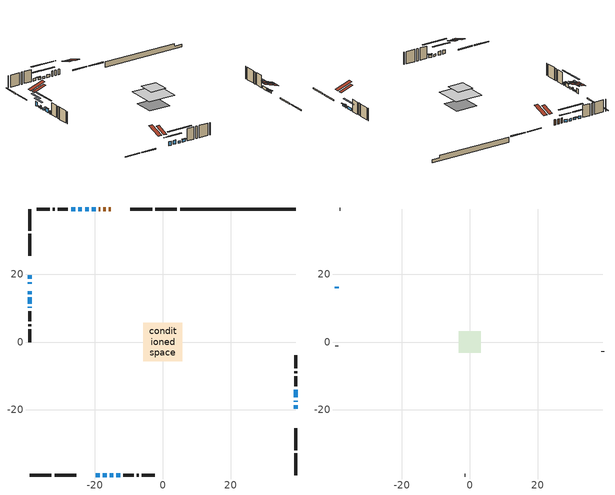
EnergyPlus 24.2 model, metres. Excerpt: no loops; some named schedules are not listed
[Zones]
conditioned space
 floor adiabatic (AdiabaticFloorConstruction): -5.69,-5.69 -5.69,5.69 5.69,5.69 5.69,-5.69 z3.5
 floor foundation (Slab1 construction): -4.43,-4.11 -4.43,4.11 4.43,4.11 4.43,-4.11 z-1
 wall outside (RimJoist1 construction): 4.18,39.25 -2.22,39.25 / -39.25,-39.25 -32.85,-39.25 / -39.25,39.25 -39.25,32.85 / 39.25,-39.25 39.25,-32.85 z1.06:1.36
 wall outside (RimJoist2 construction): -3.15,39.25 -9.55,39.25 / -31.92,-39.25 -25.52,-39.25 / -39.25,31.92 -39.25,25.52 / 39.25,-31.92 39.25,-25.52 z1.06:1.36
 wall outside (AdiabaticWallConstruction 1): -15.33,39.25 -15.95,39.25 / -16.87,39.25 -17.5,39.25 / -18.43,39.25 -18.87,39.25 z1.06:3.09
 wall outside (AdiabaticWallConstruction): 39.25,-19.74 39.25,-18.62 / -39.25,14.98 -39.25,14.06 / -23.84,39.25 -24.96,39.25 z1.06:1.82; -19.8,39.25 -20.97,39.25 / -13.7,-39.25 -12.53,-39.25 / 39.25,-16.36 39.25,-14.03 / -25.89,39.25 -27.06,39.25 z1.06:2.08; -39.25,19.74 -39.25,18.62 z1.06:2.78; -19.74,-39.25 -18.62,-39.25 / -17.69,-39.25 -16.57,-39.25 / -39.25,13.13 -39.25,11.36 z1.06:2.58; -39.25,17.69 -39.25,17.23 z1.06:1.72; -21.9,39.25 -22.91,39.25 / -15.65,-39.25 -14.63,-39.25 z1.06:1.88; 39.25,-17.69 39.25,-17.29 / -39.25,10.43 -39.25,10.04 z1.06:2.28
 wall outside (Wall1 construction): -27.98,39.25 -30.99,39.25 / -11.6,-39.25 -8.6,-39.25 / -39.25,9.11 -39.25,6.1 / 39.25,-13.1 39.25,-10.09 z1.06:5.94
 wall outside (Wall2 construction): -31.92,39.25 -32.47,39.25 / -7.67,-39.25 -7.12,-39.25 / -39.25,5.17 -39.25,4.63 / 39.25,-9.16 39.25,-8.62 z1.06:5.94
 wall outside (Wall3 construction): -33.39,39.25 -37.22,39.25 / -6.19,-39.25 -2.37,-39.25 / -39.25,3.7 -39.25,-0.12 / 39.25,-7.69 39.25,-3.87 z1.06:5.94
 wall foundation (FoundationWall1 construction): 5.11,39.25,-1 5.11,39.25,1.06 35.83,39.25,1.06 35.83,39.25,0.11 39.25,39.25,0.11 39.25,39.25,-1
 window (WindowConstruction): 39.25,-19.74 39.25,-18.62 z1.06:1.82
 window (WindowConstruction 6): -19.8,39.25 -20.97,39.25 z1.06:2.07
 window (WindowConstruction 7): -39.25,19.74 -39.25,18.62 z1.06:2.78
 window (WindowConstruction 8): -19.74,-39.25 -18.62,-39.25 z1.06:2.58
 window (WindowConstruction 9): -17.69,-39.25 -16.57,-39.25 z1.06:2.58
 window (WindowConstruction 10): -39.25,17.69 -39.25,17.24 z1.06:1.72
 window (WindowConstruction 13): -21.9,39.25 -22.91,39.25 z1.06:1.87
 window (WindowConstruction 14): -39.25,14.98 -39.25,14.06 z1.06:1.82
 window (WindowConstruction 15): -15.64,-39.25 -14.63,-39.25 z1.06:1.87
 window (WindowConstruction 1): -23.84,39.25 -24.96,39.25 z1.06:1.82
 window (WindowConstruction 2): -39.25,13.13 -39.25,11.36 z1.06:2.58
 window (WindowConstruction 3): -13.7,-39.25 -12.53,-39.25 z1.06:2.07
 window (WindowConstruction 11): 39.25,-17.69 39.25,-17.29 z1.06:2.28
 window (WindowConstruction 12): -39.25,10.43 -39.25,10.04 z1.06:2.28
 window (WindowConstruction 4): 39.25,-16.36 39.25,-14.03 z1.06:2.07
 window (WindowConstruction 5): -25.89,39.25 -27.06,39.25 z1.06:2.07
 door (Door): -15.33,39.25 -15.95,39.25 z1.06:3.09
 door (Door 1): -16.88,39.25 -17.5,39.25 z1.06:3.09
 door (Door 2): -18.43,39.25 -18.87,39.25 z1.06:3.09
 ceiling adiabatic (AdiabaticFloorConstruction): 5.69,-5.69 5.69,5.69 -5.69,5.69 -5.69,-5.69 z3.5
 roof outside (Roof2 construction): -14.4,39.25,5.94 -14.4,34.15,7.64 -13.06,34.15,7.64 -13.06,39.25,5.94; -20.67,-39.25,5.94 -20.67,-34.15,7.64 -22.01,-34.15,7.64 -22.01,-39.25,5.94; -39.25,20.67,5.94 -34.15,20.67,7.64 -34.15,22.01,7.64 -39.25,22.01,5.94; 39.25,-20.67,5.94 34.15,-20.67,7.64 34.15,-22.01,7.64 39.25,-22.01,5.94
attic - vented
 floor to conditioned space (Floor1 construction Reversed): -3.2,-3.2 -3.2,3.2 3.2,3.2 3.2,-3.2 z5.94
 wall outside (AdiabaticWallConstruction): -39.25,16.31 -39.25,15.9 z1.06:2.28
 wall outside (Wall4 construction): -38.15,39.25 -38.32,39.25 / -1.44,-39.25 -1.27,-39.25 / -39.25,-1.05 -39.25,-1.22 / 39.25,-2.94 39.25,-2.77 z1.06:5.94
 window (WindowConstruction 16): -39.25,16.31 -39.25,15.91 z1.06:2.28
 roof outside (Roof1 construction): -12.13,39.25,5.94 -12.13,33,8.02 -10.48,33,8.02 -10.48,39.25,5.94; -22.94,-39.25,5.94 -22.94,-33,8.02 -24.59,-33,8.02 -24.59,-39.25,5.94; -39.25,22.94,5.94 -33,22.94,8.02 -33,24.59,8.02 -39.25,24.59,5.94; 39.25,-22.94,5.94 33,-22.94,8.02 33,-24.59,8.02 39.25,-24.59,5.94
shading: 39.25,-18.42 39.25,-19.94 39.71,-19.94 39.71,-18.42 z2.02; -23.28,39.25 -17.49,39.25 -17.49,39.71 -23.28,39.71 z4.39; -39.25,16.31 -39.25,22.05 -39.71,22.05 -39.71,16.31 z5.09; -16.31,-39.25 -22.05,-39.25 -22.05,-39.71 -16.31,-39.71 z4.89; -14.26,-39.25 -20,-39.25 -20,-39.71 -14.26,-39.71 z4.89; -39.25,14.92 -39.25,20 -39.71,20 -39.71,14.92 z4.03; -27.81,39.25 -17,39.25 -17,39.71 -27.81,39.71 z6.78; -39.25,9.16 -39.25,19.88 -39.71,19.88 -39.71,9.16 z6.72; -9.73,-39.25 -20.55,-39.25 -20.55,-39.71 -9.73,-39.71 z6.78; -25.16,39.25 -23.64,39.25 -23.64,39.71 -25.16,39.71 z2.02; -39.25,11.16 -39.25,13.33 -39.66,13.33 -39.66,11.16 z2.79; -12.33,-39.25 -13.9,-39.25 -13.9,-39.71 -12.33,-39.71 z2.28; 39.25,-11.72 39.25,-18.67 39.71,-18.67 39.71,-11.72 z4.39; -29.37,39.25 -23.58,39.25 -23.58,39.66 -29.37,39.66 z4.39
[Building]
Building 1: Terrain=Suburbs
[Site:Location]
Quebec Intl AP_QC: Latitude {deg}=46.8; Longitude {deg}=-71.38; Time Zone {hr}=-5; Elevation {m}=74; Keep Site Location Information=Yes
[Site:GroundTemperature:Shallow]
0.0108218, -2.24938, -2.43038, -1.3578, 2.94801, 7.23376, 10.9493, 13.303, 13.5029, 11.5886, 7.96783, 3.81355
[Site:WaterMainsTemperature]
Calculation Method=Schedule; Temperature Schedule=mains temperature schedule
[Material] Roughness=Rough; Thermal Absorptance=0.9
Name | Thickness {m} | Conductivity {W/m-K} | Density {kg/m3} | Specific Heat {J/kg-K} | Solar Absorptance | Visible Absorptance
asphalt or fiberglass shingles | 0.00635 | 0.162714 | 1121.4 | 1465.45 | 0.4 | 0.4
ceiling stud and cavity | 0.1397 | 0.112217 | 65.682 | 1177.47 | 0.7 | 0.7
concrete 4.0 in. | 0.1016 | 1.803125 | 2242.8 | 837.4 | 0.7 | 0.7
concrete 8.0 in. | 0.2032 | 1.803125 | 2242.8 | 837.4 | 0.7 | 0.7
door material | 0.04445 | 0.188738 | 512.64 | 1214.23 | 0.7 | 0.7
door material 1 | 0.04445 | 0.0451087 | 512.64 | 1214.23 | 0.7 | 0.7
exterior vertical ins | 0.0230741 | 0.029427 | 32.04 | 1214.23 | 0.7 | 0.7
floor covering | 0.0127 | 0.0433444 | 54.468 | 1339.84 | 0.6 | 0.6
floor rigid ins; wall rigid ins | 0.512978 | 0.029427 | 32.04 | 1214.23 | 0.7 | 0.7
floor stud and cavity | 0.1397 | 1.75129 | 37.0049 | 1207.88 | 0.7 | 0.7
furniture material conditioned space 1 | 0.1524 | 0.115458 | 640.8 | 1214.23 | 0.6 | 0.6
gypsum board | 0.0127 | 0.160291 | 801 | 837.4 | 0.6 | 0.6
gypsum board 1 | 0.0127 | 0.160291 | 801 | 837.4 | 0.7 | 0.7
osb sheathing 0.5 in. | 0.0127 | 0.115458 | 512.64 | 1214.23 | 0.7 | 0.7
osb sheathing 0.75 in. | 0.01905 | 0.115458 | 512.64 | 1214.23 | 0.7 | 0.7
osb sheathing 2.0 in. | 0.0508 | 0.115458 | 512.64 | 1214.23 | 0.7 | 0.7
rim joist stud and cavity | 0.0508 | 0.0451784 | 125.044 | 1163.47 | 0.6 | 0.6
rim joist stud and cavity 1 | 0.0508 | 0.0532701 | 125.044 | 1163.47 | 0.6 | 0.6
roof stud and cavity | 0.2032 | 0.170512 | 78.34581 | 1123.46 | 0.7 | 0.7
wall stud and cavity | 0.1397 | 0.0945631 | 139.0536 | 1170.24 | 0.7 | 0.7
wall stud and cavity 1 | 0.1397 | 0.0974674 | 139.0536 | 1170.24 | 0.7 | 0.7
wall stud and cavity 2 | 0.1397 | 0.0933394 | 139.0536 | 1170.24 | 0.7 | 0.7
wall stud and cavity 3 | 0.0889 | 6.9971 | 50.32683 | 1063.81 | 0.6 | 0.6
wall stud and cavity 4 | 0.0889 | 0.380278 | 52.3479 | 1209.89 | 0.7 | 0.7
wall stud and cavity 5 | 0.0889 | 0.391764 | 83.0341 | 1211.67 | 0.7 | 0.7
wood siding | 0.0254 | 0.102417 | 544.68 | 1172.36 | 0.4 | 0.4
wood siding 1 | 0.00254 | 0.102417 | 544.68 | 1172.36 | 0.4 | 0.4
wood siding 2; wood siding 3; wood siding 4 | 0.0254 | 0.102417 | 544.68 | 1172.36 | 0.7 | 0.7
[WindowMaterial:SimpleGlazingSystem]
Name | U-Factor {W/m2-K} | Solar Heat Gain Coefficient
WindowMaterial | 4.945538 | 0.58
WindowMaterial 1 | 5.50369 | 0.69
WindowMaterial 10 | 4.80302 | 0.55
WindowMaterial 2 | 5.11474 | 0.62
WindowMaterial 3 | 5.37025 | 0.67
WindowMaterial 4 | 5.31063 | 0.66
WindowMaterial 5 | 5.7768 | 0.76
WindowMaterial 6 | 4.22841 | 0.42
WindowMaterial 7 | 6.779532 | 0.73
WindowMaterial 8 | 6.78351 | 0.73
WindowMaterial 9 | 3.01842 | 0.51
[Construction]
AdiabaticFloorConstruction: floor stud and cavity, floor rigid ins, osb sheathing 0.75 in., floor covering
AdiabaticWallConstruction: wood siding 3, wall rigid ins, wall stud and cavity 4, gypsum board
AdiabaticWallConstruction 1: wood siding 4, wall rigid ins, wall stud and cavity 4, gypsum board
Door; Door 2: door material
Door 1: door material 1
Floor1 construction Reversed: gypsum board, ceiling stud and cavity
FoundationWall1 construction: concrete 8.0 in., gypsum board 1
furniture construction conditioned space 1: furniture material conditioned space 1
PartitionWallConstruction: gypsum board, wall stud and cavity 5, gypsum board
RimJoist1 construction: wood siding 2, osb sheathing 2.0 in., rim joist stud and cavity
RimJoist2 construction: wood siding 2, osb sheathing 2.0 in., rim joist stud and cavity 1
Roof1 construction: asphalt or fiberglass shingles
Roof2 construction: asphalt or fiberglass shingles, osb sheathing 0.75 in., roof stud and cavity, gypsum board
Slab1 construction: concrete 4.0 in.
Wall1 construction: wood siding, osb sheathing 0.5 in., wall stud and cavity, gypsum board
Wall2 construction: wood siding, osb sheathing 0.5 in., wall stud and cavity 1, gypsum board
Wall3 construction: wood siding, osb sheathing 0.5 in., wall stud and cavity 2, gypsum board
Wall4 construction: wood siding 1, wall stud and cavity 3
WindowConstruction; WindowConstruction 1: WindowMaterial
WindowConstruction 10: WindowMaterial 6
WindowConstruction 11; WindowConstruction 16: WindowMaterial 7
WindowConstruction 12: WindowMaterial 8
WindowConstruction 13; WindowConstruction 15: WindowMaterial 9
WindowConstruction 14: WindowMaterial 10
WindowConstruction 2: WindowMaterial 1
WindowConstruction 3; WindowConstruction 4; WindowConstruction 5; WindowConstruction 6: WindowMaterial 2
WindowConstruction 7: WindowMaterial 3
WindowConstruction 8: WindowMaterial 4
WindowConstruction 9: WindowMaterial 5
[Zone] Multiplier=1; Part of Total Floor Area=Yes
Name | Volume {m3}
attic - vented | 13.877
conditioned space | 502.4
[Space]
Name | Zone | Volume {m3}
attic - vented 1 | attic - vented | 13.877
conditioned space 1 | conditioned space | 502.4
[ZoneInfiltration:EffectiveLeakageArea]
infil attic - vented 1: Zone or Space=attic - vented 1; Schedule=Always On Discrete; Effective Air Leakage Area {cm2}=1516.8; Stack Coefficient=0.000483934; Wind Coefficient=1.48632e-05
[ZoneMixing]
whole house fan mix: Zone or Space=attic - vented; Schedule=Always On Continuous; Design Flow Rate Calculation Method=Flow/Zone; Design Flow Rate {m3/s}=0; Source Zone or Space=conditioned space
[SurfaceProperty:ExposedFoundationPerimeter]
Slab1: Exposed Perimeter Calculation Method=TotalExposedPerimeter; Total Exposed Perimeter {m}=34.139
[InternalMass] Zone or ZoneList=conditioned space; Space or SpaceList=conditioned space 1
Name | Construction | Surface Area {m2}
furniture mass conditioned space 1 | furniture construction conditioned space 1 | 80.8159
partition wall mass | PartitionWallConstruction | 202.04
[Lights]
interior lighting: Zone or ZoneList or Space or SpaceList=conditioned space 1; Schedule=interior lighting schedule; Design Level Calculation Method=LightingLevel; Lighting Level {W}=343.2; Return Air Fraction=0; Fraction Radiant=0.6; Fraction Visible=0.2; Fraction Replaceable=1
[People]
occupants: Zone or ZoneList or Space or SpaceList=conditioned space 1; Number of People Schedule=occupants schedule; Number of People Calculation Method=People; Number of People=3; Fraction Radiant=0.314171; Sensible Heat Fraction=0.56303; Activity Level Schedule=occupants activity schedule; Carbon Dioxide Generation Rate {m3/s-W}=0; Enable ASHRAE 55 Comfort Warnings=No; Mean Radiant Temperature Calculation Type=EnclosureAveraged
[ElectricEquipment] Zone or ZoneList or Space or SpaceList=conditioned space 1; Design Level Calculation Method=EquipmentLevel
Name | Schedule | Design Level {W} | Fraction Latent | Fraction Radiant | Fraction Lost
clothes dryer | clothes dryer schedule | 140.772 | 0.015 | 0.081 | 0.85
clothes washer | clothes washer schedule | 32.1985 | 0.03 | 0.162 | 0.7
cooking range | cooking range schedule | 215.147 | 0.08 | 0.432 | 0.2
dishwasher | dishwasher schedule | 66.8632 | 0.3 | 0.18 | 0.4
fridge | fridge schedule | 72.9452 | 0 | 0.6 | 0
mech vent house fan | mech vent house fan schedule | 0 | 0 | 0 | 1
mech vent house fan cfis | mech vent house fan cfis schedule | 0 | 0 | 0 | 0
misc plug loads | misc plug loads schedule | 494.7 | 0.045 | 0.513 | 0.1
whole house fan | Always On Discrete | 0 | 0 | 0 | 1
[OtherEquipment] Zone or ZoneList or Space or SpaceList=conditioned space 1; Design Level Calculation Method=EquipmentLevel
Name | Fuel Type | Schedule | Design Level {W} | Fraction Latent | Fraction Radiant | Fraction Lost
clothes dryer 1 | Electricity | clothes dryer schedule | 0 | 0.015 | 0.081 | 0.85
cooking range 1 | Electricity | cooking range schedule | 0 | 0.08 | 0.432 | 0.2
general water use latent | None | general water use schedule | 62.594 | 1 | 0 | 0
general water use sensible | None | general water use schedule | -61.6891 | 0 | 0.6 | 0
mech vent house fan latent load | None | Always On Discrete | 0 | 1 | 0 | 0
mech vent house fan sensible load | None | Always On Discrete | 0 | 0 | 0 | 0
water heater energy adjustment1 | Electricity | Always On Discrete | 0.01 | 0 | 0 | 1
[ZoneInfiltration:DesignFlowRate] Zone or ZoneList or Space or SpaceList=conditioned space 1; Schedule=Always On Discrete; Design Flow Rate Calculation Method=Flow/Zone; Design Flow Rate {m3/s}=0
infil flow; natural vent flow; whole house fan flow
[ZoneControl:Thermostat]
conditioned space Thermostat: Zone or ZoneList=conditioned space; Control Type Schedule=conditioned space Thermostat Schedule; Control 1=conditioned space temperature setpoint; Temperature Difference Between Cutout And Setpoint {deltaC}=0
[ThermostatSetpoint:DualSetpoint]
conditioned space temperature setpoint: Heating Setpoint Temperature Schedule=heating setpoint; Cooling Setpoint Temperature Schedule=cooling setpoint
[Zone equipment]
conditioned space: electric baseboard
[Foundation:Kiva]
Foundation Kiva 1: Initial Indoor Air Temperature {C}=18; Wall Height Above Grade {m}=1.06; Wall Depth Below Slab {m}=0.2032; Custom Block Material Name 1=exterior vertical ins; Custom Block Depth 1 {m}=2.05999; Custom Block X Position 1 {m}=0.2159; Custom Block Z Position 1 {m}=0
[Foundation:Kiva:Settings]
Soil Conductivity {W/m-K}=0.849921; Soil Density {kg/m3}=1842.3; Soil Specific Heat {J/kg-K}=418.7; Ground Solar Absorptivity=0.9; Ground Thermal Absorptivity=0.9; Ground Surface Roughness {m}=0.03; Far-Field Width {m}=40; Deep-Ground Boundary Condition=ZeroFlux; Deep-Ground Depth {m}=40; Minimum Cell Dimension {m}=0.2; Maximum Cell Growth Coefficient=3; Simulation Timestep=Timestep
[Exterior:Lights]
exterior lighting: Schedule=exterior lighting schedule; Design Level {W}=75.6
[EnergyManagementSystem:Sensor] Output:Variable or Output:Meter Index Key=conditioned space
Name | Output:Variable or Output:Meter
conditioned_space_clg_unmet_s | Zone Cooling Setpoint Not Met Time
conditioned_space_htg_unmet_s | Zone Heating Setpoint Not Met Time
fridge_tin_s; tin_s; tin_s_1 | Zone Mean Air Temperature
tout_s | Zone Outdoor Air Drybulb Temperature
win_s | Zone Air Humidity Ratio
[Schedule:Constant]
Name | Hourly Value
Always On Continuous; mech vent house fan schedule; mech vent house fan cfis schedule; Always On Discrete | 1
occupants activity schedule | 117.228
fridge schedule | 0
[Schedule:Week:Daily]
interior lighting schedule Week Rule - Jan1-Jan27: interior lighting schedule day, interior lighting schedule day, interior lighting schedule day, interior lighting schedule day, interior lighting schedule day, interior lighting schedule day, interior lighting schedule day, interior lighting schedule default day, interior lighting schedule default day, interior lighting schedule default day, interior lighting schedule default day, interior lighting schedule default day
interior lighting schedule Week Rule - Jan28-Feb3: interior lighting schedule day, interior lighting schedule day, interior lighting schedule day, interior lighting schedule day, interior lighting schedule day 1, interior lighting schedule day 1, interior lighting schedule day 1, interior lighting schedule default day, interior lighting schedule default day, interior lighting schedule default day, interior lighting schedule default day, interior lighting schedule default day
interior lighting schedule Week Rule - Feb4-Feb24: interior lighting schedule day 1, interior lighting schedule day 1, interior lighting schedule day 1, interior lighting schedule day 1, interior lighting schedule day 1, interior lighting schedule day 1, interior lighting schedule day 1, interior lighting schedule default day, interior lighting schedule default day, interior lighting schedule default day, interior lighting schedule default day, interior lighting schedule default day
interior lighting schedule Week Rule - Feb25-Mar3: interior lighting schedule day 1, interior lighting schedule day 1, interior lighting schedule day 1, interior lighting schedule day 1, interior lighting schedule day 2, interior lighting schedule day 2, interior lighting schedule day 2, interior lighting schedule default day, interior lighting schedule default day, interior lighting schedule default day, interior lighting schedule default day, interior lighting schedule default day
interior lighting schedule Week Rule - Mar4-Mar31: interior lighting schedule day 2, interior lighting schedule day 2, interior lighting schedule day 2, interior lighting schedule day 2, interior lighting schedule day 2, interior lighting schedule day 2, interior lighting schedule day 2, interior lighting schedule default day, interior lighting schedule default day, interior lighting schedule default day, interior lighting schedule default day, interior lighting schedule default day
interior lighting schedule Week Rule - Apr1-Apr28: interior lighting schedule day 3, interior lighting schedule day 3, interior lighting schedule day 3, interior lighting schedule day 3, interior lighting schedule day 3, interior lighting schedule day 3, interior lighting schedule day 3, interior lighting schedule default day, interior lighting schedule default day, interior lighting schedule default day, interior lighting schedule default day, interior lighting schedule default day
interior lighting schedule Week Rule - Apr29-May5: interior lighting schedule day 3, interior lighting schedule day 3, interior lighting schedule day 4, interior lighting schedule day 4, interior lighting schedule day 4, interior lighting schedule day 4, interior lighting schedule day 4, interior lighting schedule default day, interior lighting schedule default day, interior lighting schedule default day, interior lighting schedule default day, interior lighting schedule default day
interior lighting schedule Week Rule - May6-May26: interior lighting schedule day 4, interior lighting schedule day 4, interior lighting schedule day 4, interior lighting schedule day 4, interior lighting schedule day 4, interior lighting schedule day 4, interior lighting schedule day 4, interior lighting schedule default day, interior lighting schedule default day, interior lighting schedule default day, interior lighting schedule default day, interior lighting schedule default day
interior lighting schedule Week Rule - May27-Jun2: interior lighting schedule day 4, interior lighting schedule day 4, interior lighting schedule day 4, interior lighting schedule day 4, interior lighting schedule day 4, interior lighting schedule day 5, interior lighting schedule day 5, interior lighting schedule default day, interior lighting schedule default day, interior lighting schedule default day, interior lighting schedule default day, interior lighting schedule default day
interior lighting schedule Week Rule - Jun3-Jun30: interior lighting schedule day 5, interior lighting schedule day 5, interior lighting schedule day 5, interior lighting schedule day 5, interior lighting schedule day 5, interior lighting schedule day 5, interior lighting schedule day 5, interior lighting schedule default day, interior lighting schedule default day, interior lighting schedule default day, interior lighting schedule default day, interior lighting schedule default day
interior lighting schedule Week Rule - Jul1-Jul28: interior lighting schedule day 6, interior lighting schedule day 6, interior lighting schedule day 6, interior lighting schedule day 6, interior lighting schedule day 6, interior lighting schedule day 6, interior lighting schedule day 6, interior lighting schedule default day, interior lighting schedule default day, interior lighting schedule default day, interior lighting schedule default day, interior lighting schedule default day
interior lighting schedule Week Rule - Jul29-Aug4: interior lighting schedule day 6, interior lighting schedule day 6, interior lighting schedule day 6, interior lighting schedule day 7, interior lighting schedule day 7, interior lighting schedule day 7, interior lighting schedule day 7, interior lighting schedule default day, interior lighting schedule default day, interior lighting schedule default day, interior lighting schedule default day, interior lighting schedule default day
interior lighting schedule Week Rule - Aug5-Aug25: interior lighting schedule day 7, interior lighting schedule day 7, interior lighting schedule day 7, interior lighting schedule day 7, interior lighting schedule day 7, interior lighting schedule day 7, interior lighting schedule day 7, interior lighting schedule default day, interior lighting schedule default day, interior lighting schedule default day, interior lighting schedule default day, interior lighting schedule default day
interior lighting schedule Week Rule - Aug26-Sep1: interior lighting schedule day 7, interior lighting schedule day 7, interior lighting schedule day 7, interior lighting schedule day 7, interior lighting schedule day 7, interior lighting schedule day 7, interior lighting schedule day 8, interior lighting schedule default day, interior lighting schedule default day, interior lighting schedule default day, interior lighting schedule default day, interior lighting schedule default day
interior lighting schedule Week Rule - Sep2-Sep29: interior lighting schedule day 8, interior lighting schedule day 8, interior lighting schedule day 8, interior lighting schedule day 8, interior lighting schedule day 8, interior lighting schedule day 8, interior lighting schedule day 8, interior lighting schedule default day, interior lighting schedule default day, interior lighting schedule default day, interior lighting schedule default day, interior lighting schedule default day
interior lighting schedule Week Rule - Sep30-Oct6: interior lighting schedule day 8, interior lighting schedule day 9, interior lighting schedule day 9, interior lighting schedule day 9, interior lighting schedule day 9, interior lighting schedule day 9, interior lighting schedule day 9, interior lighting schedule default day, interior lighting schedule default day, interior lighting schedule default day, interior lighting schedule default day, interior lighting schedule default day
interior lighting schedule Week Rule - Oct7-Oct27: interior lighting schedule day 9, interior lighting schedule day 9, interior lighting schedule day 9, interior lighting schedule day 9, interior lighting schedule day 9, interior lighting schedule day 9, interior lighting schedule day 9, interior lighting schedule default day, interior lighting schedule default day, interior lighting schedule default day, interior lighting schedule default day, interior lighting schedule default day
interior lighting schedule Week Rule - Oct28-Nov3: interior lighting schedule day 9, interior lighting schedule day 9, interior lighting schedule day 9, interior lighting schedule day 9, interior lighting schedule day 10, interior lighting schedule day 10, interior lighting schedule day 10, interior lighting schedule default day, interior lighting schedule default day, interior lighting schedule default day, interior lighting schedule default day, interior lighting schedule default day
interior lighting schedule Week Rule - Nov4-Nov24: interior lighting schedule day 10, interior lighting schedule day 10, interior lighting schedule day 10, interior lighting schedule day 10, interior lighting schedule day 10, interior lighting schedule day 10, interior lighting schedule day 10, interior lighting schedule default day, interior lighting schedule default day, interior lighting schedule default day, interior lighting schedule default day, interior lighting schedule default day
interior lighting schedule Week Rule - Nov25-Dec1: interior lighting schedule day 10, interior lighting schedule day 10, interior lighting schedule day 10, interior lighting schedule day 10, interior lighting schedule day 10, interior lighting schedule day 10, interior lighting schedule day 11, interior lighting schedule default day, interior lighting schedule default day, interior lighting schedule default day, interior lighting schedule default day, interior lighting schedule default day
interior lighting schedule Week Rule - Dec2-Dec31: interior lighting schedule day 11, interior lighting schedule day 11, interior lighting schedule day 11, interior lighting schedule day 11, interior lighting schedule day 11, interior lighting schedule day 11, interior lighting schedule day 11, interior lighting schedule default day, interior lighting schedule default day, interior lighting schedule default day, interior lighting schedule default day, interior lighting schedule default day
occupants schedule Week Rule - Jan1-Dec31: occupants schedule day, occupants schedule day, occupants schedule day, occupants schedule day, occupants schedule day, occupants schedule day, occupants schedule day, occupants schedule default day, occupants schedule default day, occupants schedule default day, occupants schedule default day, occupants schedule default day
clothes dryer schedule Week Rule - Jan1-Dec31: clothes dryer schedule day, clothes dryer schedule day, clothes dryer schedule day, clothes dryer schedule day, clothes dryer schedule day, clothes dryer schedule day, clothes dryer schedule day, clothes dryer schedule default day, clothes dryer schedule default day, clothes dryer schedule default day, clothes dryer schedule default day, clothes dryer schedule default day
clothes washer schedule Week Rule - Jan1-Dec31: clothes washer schedule day, clothes washer schedule day, clothes washer schedule day, clothes washer schedule day, clothes washer schedule day, clothes washer schedule day, clothes washer schedule day, clothes washer schedule default day, clothes washer schedule default day, clothes washer schedule default day, clothes washer schedule default day, clothes washer schedule default day
cooking range schedule Week Rule - Jan1-Dec31: cooking range schedule day, cooking range schedule day, cooking range schedule day, cooking range schedule day, cooking range schedule day, cooking range schedule day, cooking range schedule day, cooking range schedule default day, cooking range schedule default day, cooking range schedule default day, cooking range schedule default day, cooking range schedule default day
dishwasher schedule Week Rule - Jan1-Dec31: dishwasher schedule day, dishwasher schedule day, dishwasher schedule day, dishwasher schedule day, dishwasher schedule day, dishwasher schedule day, dishwasher schedule day, dishwasher schedule default day, dishwasher schedule default day, dishwasher schedule default day, dishwasher schedule default day, dishwasher schedule default day
misc plug loads schedule Week Rule - Jan1-Dec31: misc plug loads schedule day, misc plug loads schedule day, misc plug loads schedule day, misc plug loads schedule day, misc plug loads schedule day, misc plug loads schedule day, misc plug loads schedule day, misc plug loads schedule default day, misc plug loads schedule default day, misc plug loads schedule default day, misc plug loads schedule default day, misc plug loads schedule default day
general water use schedule Week Rule - Jan1-Dec31: general water use schedule day, general water use schedule day, general water use schedule day, general water use schedule day, general water use schedule day, general water use schedule day, general water use schedule day, general water use schedule default day, general water use schedule default day, general water use schedule default day, general water use schedule default day, general water use schedule default day
exterior lighting schedule Week Rule - Jan1-Jan27: exterior lighting schedule day, exterior lighting schedule day, exterior lighting schedule day, exterior lighting schedule day, exterior lighting schedule day, exterior lighting schedule day, exterior lighting schedule day, exterior lighting schedule default day, exterior lighting schedule default day, exterior lighting schedule default day, exterior lighting schedule default day, exterior lighting schedule default day
exterior lighting schedule Week Rule - Jan28-Feb3: exterior lighting schedule day, exterior lighting schedule day, exterior lighting schedule day, exterior lighting schedule day, exterior lighting schedule day 1, exterior lighting schedule day 1, exterior lighting schedule day 1, exterior lighting schedule default day, exterior lighting schedule default day, exterior lighting schedule default day, exterior lighting schedule default day, exterior lighting schedule default day
exterior lighting schedule Week Rule - Feb4-Feb24: exterior lighting schedule day 1, exterior lighting schedule day 1, exterior lighting schedule day 1, exterior lighting schedule day 1, exterior lighting schedule day 1, exterior lighting schedule day 1, exterior lighting schedule day 1, exterior lighting schedule default day, exterior lighting schedule default day, exterior lighting schedule default day, exterior lighting schedule default day, exterior lighting schedule default day
exterior lighting schedule Week Rule - Feb25-Mar3: exterior lighting schedule day 1, exterior lighting schedule day 1, exterior lighting schedule day 1, exterior lighting schedule day 1, exterior lighting schedule day 2, exterior lighting schedule day 2, exterior lighting schedule day 2, exterior lighting schedule default day, exterior lighting schedule default day, exterior lighting schedule default day, exterior lighting schedule default day, exterior lighting schedule default day
exterior lighting schedule Week Rule - Mar4-Mar31: exterior lighting schedule day 2, exterior lighting schedule day 2, exterior lighting schedule day 2, exterior lighting schedule day 2, exterior lighting schedule day 2, exterior lighting schedule day 2, exterior lighting schedule day 2, exterior lighting schedule default day, exterior lighting schedule default day, exterior lighting schedule default day, exterior lighting schedule default day, exterior lighting schedule default day
exterior lighting schedule Week Rule - Apr1-Apr28: exterior lighting schedule day 3, exterior lighting schedule day 3, exterior lighting schedule day 3, exterior lighting schedule day 3, exterior lighting schedule day 3, exterior lighting schedule day 3, exterior lighting schedule day 3, exterior lighting schedule default day, exterior lighting schedule default day, exterior lighting schedule default day, exterior lighting schedule default day, exterior lighting schedule default day
exterior lighting schedule Week Rule - Apr29-May5: exterior lighting schedule day 3, exterior lighting schedule day 3, exterior lighting schedule day 4, exterior lighting schedule day 4, exterior lighting schedule day 4, exterior lighting schedule day 4, exterior lighting schedule day 4, exterior lighting schedule default day, exterior lighting schedule default day, exterior lighting schedule default day, exterior lighting schedule default day, exterior lighting schedule default day
exterior lighting schedule Week Rule - May6-May26: exterior lighting schedule day 4, exterior lighting schedule day 4, exterior lighting schedule day 4, exterior lighting schedule day 4, exterior lighting schedule day 4, exterior lighting schedule day 4, exterior lighting schedule day 4, exterior lighting schedule default day, exterior lighting schedule default day, exterior lighting schedule default day, exterior lighting schedule default day, exterior lighting schedule default day
exterior lighting schedule Week Rule - May27-Jun2: exterior lighting schedule day 4, exterior lighting schedule day 4, exterior lighting schedule day 4, exterior lighting schedule day 4, exterior lighting schedule day 4, exterior lighting schedule day 5, exterior lighting schedule day 5, exterior lighting schedule default day, exterior lighting schedule default day, exterior lighting schedule default day, exterior lighting schedule default day, exterior lighting schedule default day
exterior lighting schedule Week Rule - Jun3-Jun30: exterior lighting schedule day 5, exterior lighting schedule day 5, exterior lighting schedule day 5, exterior lighting schedule day 5, exterior lighting schedule day 5, exterior lighting schedule day 5, exterior lighting schedule day 5, exterior lighting schedule default day, exterior lighting schedule default day, exterior lighting schedule default day, exterior lighting schedule default day, exterior lighting schedule default day
exterior lighting schedule Week Rule - Jul1-Jul28: exterior lighting schedule day 6, exterior lighting schedule day 6, exterior lighting schedule day 6, exterior lighting schedule day 6, exterior lighting schedule day 6, exterior lighting schedule day 6, exterior lighting schedule day 6, exterior lighting schedule default day, exterior lighting schedule default day, exterior lighting schedule default day, exterior lighting schedule default day, exterior lighting schedule default day
exterior lighting schedule Week Rule - Jul29-Aug4: exterior lighting schedule day 6, exterior lighting schedule day 6, exterior lighting schedule day 6, exterior lighting schedule day 7, exterior lighting schedule day 7, exterior lighting schedule day 7, exterior lighting schedule day 7, exterior lighting schedule default day, exterior lighting schedule default day, exterior lighting schedule default day, exterior lighting schedule default day, exterior lighting schedule default day
exterior lighting schedule Week Rule - Aug5-Aug25: exterior lighting schedule day 7, exterior lighting schedule day 7, exterior lighting schedule day 7, exterior lighting schedule day 7, exterior lighting schedule day 7, exterior lighting schedule day 7, exterior lighting schedule day 7, exterior lighting schedule default day, exterior lighting schedule default day, exterior lighting schedule default day, exterior lighting schedule default day, exterior lighting schedule default day
[Schedule:Year]
interior lighting schedule: interior lighting schedule Week Rule - Jan1-Jan27, 1, 1, 1, 27, interior lighting schedule Week Rule - Jan28-Feb3, 1, 28, 2, 3, interior lighting schedule Week Rule - Feb4-Feb24, 2, 4, 2, 24, interior lighting schedule Week Rule - Feb25-Mar3, 2, 25, 3, 3, interior lighting schedule Week Rule - Mar4-Mar31, 3, 4, 3, 31, interior lighting schedule Week Rule - Apr1-Apr28, 4, 1, 4, 28, interior lighting schedule Week Rule - Apr29-May5, 4, 29, 5, 5, interior lighting schedule Week Rule - May6-May26, 5, 6, 5, 26, interior lighting schedule Week Rule - May27-Jun2, 5, 27, 6, 2, interior lighting schedule Week Rule - Jun3-Jun30, 6, 3, 6, 30, interior lighting schedule Week Rule - Jul1-Jul28, 7, 1, 7, 28, interior lighting schedule Week Rule - Jul29-Aug4, 7, 29, 8, 4, interior lighting schedule Week Rule - Aug5-Aug25, 8, 5, 8, 25, interior lighting schedule Week Rule - Aug26-Sep1, 8, 26, 9, 1, interior lighting schedule Week Rule - Sep2-Sep29, 9, 2, 9, 29, interior lighting schedule Week Rule - Sep30-Oct6, 9, 30, 10, 6, interior lighting schedule Week Rule - Oct7-Oct27, 10, 7, 10, 27, interior lighting schedule Week Rule - Oct28-Nov3, 10, 28, 11, 3, interior lighting schedule Week Rule - Nov4-Nov24, 11, 4, 11, 24, interior lighting schedule Week Rule - Nov25-Dec1, 11, 25, 12, 1, interior lighting schedule Week Rule - Dec2-Dec31, 12, 2, 12, 31
occupants schedule: occupants schedule Week Rule - Jan1-Dec31, 1, 1, 12, 31
clothes dryer schedule: clothes dryer schedule Week Rule - Jan1-Dec31, 1, 1, 12, 31
clothes washer schedule: clothes washer schedule Week Rule - Jan1-Dec31, 1, 1, 12, 31
cooking range schedule: cooking range schedule Week Rule - Jan1-Dec31, 1, 1, 12, 31
dishwasher schedule: dishwasher schedule Week Rule - Jan1-Dec31, 1, 1, 12, 31
misc plug loads schedule: misc plug loads schedule Week Rule - Jan1-Dec31, 1, 1, 12, 31
general water use schedule: general water use schedule Week Rule - Jan1-Dec31, 1, 1, 12, 31
exterior lighting schedule: exterior lighting schedule Week Rule - Jan1-Jan27, 1, 1, 1, 27, exterior lighting schedule Week Rule - Jan28-Feb3, 1, 28, 2, 3, exterior lighting schedule Week Rule - Feb4-Feb24, 2, 4, 2, 24, exterior lighting schedule Week Rule - Feb25-Mar3, 2, 25, 3, 3, exterior lighting schedule Week Rule - Mar4-Mar31, 3, 4, 3, 31, exterior lighting schedule Week Rule - Apr1-Apr28, 4, 1, 4, 28, exterior lighting schedule Week Rule - Apr29-May5, 4, 29, 5, 5, exterior lighting schedule Week Rule - May6-May26, 5, 6, 5, 26, exterior lighting schedule Week Rule - May27-Jun2, 5, 27, 6, 2, exterior lighting schedule Week Rule - Jun3-Jun30, 6, 3, 6, 30, exterior lighting schedule Week Rule - Jul1-Jul28, 7, 1, 7, 28, exterior lighting schedule Week Rule - Jul29-Aug4, 7, 29, 8, 4, exterior lighting schedule Week Rule - Aug5-Aug25, 8, 5, 8, 25, exterior lighting schedule Week Rule - Aug26-Sep1, 8, 26, 9, 1, exterior lighting schedule Week Rule - Sep2-Sep29, 9, 2, 9, 29, exterior lighting schedule Week Rule - Sep30-Oct6, 9, 30, 10, 6, exterior lighting schedule Week Rule - Oct7-Oct27, 10, 7, 10, 27, exterior lighting schedule Week Rule - Oct28-Nov3, 10, 28, 11, 3, exterior lighting schedule Week Rule - Nov4-Nov24, 11, 4, 11, 24, exterior lighting schedule Week Rule - Nov25-Dec1, 11, 25, 12, 1, exterior lighting schedule Week Rule - Dec2-Dec31, 12, 2, 12, 31
[Schedule:Compact]
conditioned space Thermostat Schedule: Through: 12/31, For: AllDays, Until: 24:00, 4
mains temperature schedule: Through: 01/01, For: AllDays, Until: 24:00, 5.175, Through: 01/02, For: AllDays, Until: 24:00, 5.10167, Through: 01/03, For: AllDays, Until: 24:00, 5.02889, Through: 01/04, For: AllDays, Until: 24:00, 4.95778, Through: 01/05, For: AllDays, Until: 24:00, 4.88778, Through: 01/06, For: AllDays, Until: 24:00, 4.81833, Through: 01/07, For: AllDays, Until: 24:00, 4.75056, Through: 01/08, For: AllDays, Until: 24:00, 4.68389, Through: 01/09, For: AllDays, Until: 24:00, 4.61833, Through: 01/10, For: AllDays, Until: 24:00, 4.55389, Through: 01/11, For: AllDays, Until: 24:00, 4.49056, Through: 01/12, For: AllDays, Until: 24:00, 4.42889, Through: 01/13, For: AllDays, Until: 24:00, 4.36778, Through: 01/14, For: AllDays, Until: 24:00, 4.30889, Through: 01/15, For: AllDays, Until: 24:00, 4.25056, Through: 01/16, For: AllDays, Until: 24:00, 4.19389, Through: 01/17, For: AllDays, Until: 24:00, 4.13833, Through: 01/18, For: AllDays, Until: 24:00, 4.08444, Through: 01/19, For: AllDays, Until: 24:00, 4.03167, Through: 01/20, For: AllDays, Until: 24:00, 3.98056, Through: 01/21, For: AllDays, Until: 24:00, 3.93056, Through: 01/22, For: AllDays, Until: 24:00, 3.88222, Through: 01/23, For: AllDays, Until: 24:00, 3.835, Through: 01/24, For: AllDays, Until: 24:00, 3.78944, Through: 01/25, For: AllDays, Until: 24:00, 3.74556, Through: 01/26, For: AllDays, Until: 24:00, 3.70278, Through: 01/27, For: AllDays, Until: 24:00, 3.66167, Through: 01/28, For: AllDays, Until: 24:00, 3.62167, Through: 01/29, For: AllDays, Until: 24:00, 3.58389, Through: 01/30, For: AllDays, Until: 24:00, 3.54722, Through: 01/31, For: AllDays, Until: 24:00, 3.51167, Through: 02/01, For: AllDays, Until: 24:00, 3.47833, Through: 02/02, For: AllDays, Until: 24:00, 3.44611, Through: 02/03, For: AllDays, Until: 24:00, 3.41556, Through: 02/04, For: AllDays, Until: 24:00, 3.38667, Through: 02/05, For: AllDays, Until: 24:00, 3.35944, Through: 02/06, For: AllDays, Until: 24:00, 3.33389, Through: 02/07, For: AllDays, Until: 24:00, 3.30944, Through: 02/08, For: AllDays, Until: 24:00, 3.28667, Through: 02/09, For: AllDays, Until: 24:00, 3.26611, Through: 02/10, For: AllDays, Until: 24:00, 3.24667, Through: 02/11, For: AllDays, Until: 24:00, 3.22889, Through: 02/12, For: AllDays, Until: 24:00, 3.21278, Through: 02/13, For: AllDays, Until: 24:00, 3.19833, Through: 02/14, For: AllDays, Until: 24:00, 3.18556, Through: 02/15, For: AllDays, Until: 24:00, 3.17389, Through: 02/16, For: AllDays, Until: 24:00, 3.16444, Through: 02/17, For: AllDays, Until: 24:00, 3.15667, Through: 02/18, For: AllDays, Until: 24:00, 3.15056, Through: 02/19, For: AllDays, Until: 24:00, 3.14556, Through: 02/20, For: AllDays, Until: 24:00, 3.14278, Through: 02/21, For: AllDays, Until: 24:00, 3.14111, Through: 02/22, For: AllDays, Until: 24:00, 3.14167, Through: 02/23, For: AllDays, Until: 24:00, 3.14333, Through: 02/24, For: AllDays, Until: 24:00, 3.14722, Through: 02/25, For: AllDays, Until: 24:00, 3.15222, Through: 02/26, For: AllDays, Until: 24:00, 3.15944, Through: 02/27, For: AllDays, Until: 24:00, 3.16778, Through: 02/28, For: AllDays, Until: 24:00, 3.17778, Through: 03/01, For: AllDays, Until: 24:00, 3.18944, Through: 03/02, For: AllDays, Until: 24:00, 3.20333, Through: 03/03, For: AllDays, Until: 24:00, 3.21833, Through: 03/04, For: AllDays, Until: 24:00, 3.235, Through: 03/05, For: AllDays, Until: 24:00, 3.25333, Through: 03/06, For: AllDays, Until: 24:00, 3.27333, Through: 03/07, For: AllDays, Until: 24:00, 3.29444, Through: 03/08, For: AllDays, Until: 24:00, 3.31778, Through: 03/09, For: AllDays, Until: 24:00, 3.34222, Through: 03/10, For: AllDays, Until: 24:00, 3.36889, Through: 03/11, For: AllDays, Until: 24:00, 3.39667, Through: 03/12, For: AllDays, Until: 24:00, 3.42611, Through: 03/13, For: AllDays, Until: 24:00, 3.45722, Through: 03/14, For: AllDays, Until: 24:00, 3.49, Through: 03/15, For: AllDays, Until: 24:00, 3.52389, Through: 03/16, For: AllDays, Until: 24:00, 3.55944, Through: 03/17, For: AllDays, Until: 24:00, 3.59667, Through: 03/18, For: AllDays, Until: 24:00, 3.63556, Through: 03/19, For: AllDays, Until: 24:00, 3.67556, Through: 03/20, For: AllDays, Until: 24:00, 3.71722, Through: 03/21, For: AllDays, Until: 24:00, 3.76056, Through: 03/22, For: AllDays, Until: 24:00, 3.80556, Through: 03/23, For: AllDays, Until: 24:00, 3.85111, Through: 03/24, For: AllDays, Until: 24:00, 3.89889, Through: 03/25, For: AllDays, Until: 24:00, 3.94778, Through: 03/26, For: AllDays, Until: 24:00, 3.99833, Through: 03/27, For: AllDays, Until: 24:00, 4.05, Through: 03/28, For: AllDays, Until: 24:00, 4.10333, Through: 03/29, For: AllDays, Until: 24:00, 4.15778, Through: 03/30, For: AllDays, Until: 24:00, 4.21333, Through: 03/31, For: AllDays, Until: 24:00, 4.27056, Through: 04/01, For: AllDays, Until: 24:00, 4.32944, Through: 04/02, For: AllDays, Until: 24:00, 4.38889, Through: 04/03, For: AllDays, Until: 24:00, 4.45, Through: 04/04, For: AllDays, Until: 24:00, 4.51222, Through: 04/05, For: AllDays, Until: 24:00, 4.57611, Through: 04/06, For: AllDays, Until: 24:00, 4.64056, Through: 04/07, For: AllDays, Until: 24:00, 4.70667, Through: 04/08, For: AllDays, Until: 24:00, 4.77389, Through: 04/09, For: AllDays, Until: 24:00, 4.84222, Through: 04/10, For: AllDays, Until: 24:00, 4.91167, Through: 04/11, For: AllDays, Until: 24:00, 4.98278, Through: 04/12, For: AllDays, Until: 24:00, 5.05444, Through: 04/13, For: AllDays, Until: 24:00, 5.12722, Through: 04/14, For: AllDays, Until: 24:00, 5.20111, Through: 04/15, For: AllDays, Until: 24:00, 5.27611, Through: 04/16, For: AllDays, Until: 24:00, 5.35167, Through: 04/17, For: AllDays, Until: 24:00, 5.42889, Through: 04/18, For: AllDays, Until: 24:00, 5.50667, Through: 04/19, For: AllDays, Until: 24:00, 5.58556, Through: 04/20, For: AllDays, Until: 24:00, 5.665, Through: 04/21, For: AllDays, Until: 24:00, 5.74611, Through: 04/22, For: AllDays, Until: 24:00, 5.82722, Through: 04/23, For: AllDays, Until: 24:00, 5.91, Through: 04/24, For: AllDays, Until: 24:00, 5.99278, Through: 04/25, For: AllDays, Until: 24:00, 6.07722, Through: 04/26, For: AllDays, Until: 24:00, 6.16167, Through: 04/27, For: AllDays, Until: 24:00, 6.24722, Through: 04/28, For: AllDays, Until: 24:00, 6.33389, Through: 04/29, For: AllDays, Until: 24:00, 6.42056, Through: 04/30, For: AllDays, Until: 24:00, 6.50833, Through: 05/01, For: AllDays, Until: 24:00, 6.59667, Through: 05/02, For: AllDays, Until: 24:00, 6.68556, Through: 05/03, For: AllDays, Until: 24:00, 6.775, Through: 05/04, For: AllDays, Until: 24:00, 6.86556, Through: 05/05, For: AllDays, Until: 24:00, 6.95611, Through: 05/06, For: AllDays, Until: 24:00, 7.04722, Through: 05/07, For: AllDays, Until: 24:00, 7.13889, Through: 05/08, For: AllDays, Until: 24:00, 7.23111, Through: 05/09, For: AllDays, Until: 24:00, 7.32333, Through: 05/10, For: AllDays, Until: 24:00, 7.41667, Through: 05/11, For: AllDays, Until: 24:00, 7.51, Through: 05/12, For: AllDays, Until: 24:00, 7.60389, Through: 05/13, For: AllDays, Until: 24:00, 7.69778, Through: 05/14, For: AllDays, Until: 24:00, 7.79222, Through: 05/15, For: AllDays, Until: 24:00, 7.88667, Through: 05/16, For: AllDays, Until: 24:00, 7.98167, Through: 05/17, For: AllDays, Until: 24:00, 8.07667, Through: 05/18, For: AllDays, Until: 24:00, 8.17167, Through: 05/19, For: AllDays, Until: 24:00, 8.26722, Through: 05/20, For: AllDays, Until: 24:00, 8.36278, Through: 05/21, For: AllDays, Until: 24:00, 8.45833, Through: 05/22, For: AllDays, Until: 24:00, 8.55444, Through: 05/23, For: AllDays, Until: 24:00, 8.65, Through: 05/24, For: AllDays, Until: 24:00, 8.74611, Through: 05/25, For: AllDays, Until: 24:00, 8.84167, Through: 05/26, For: AllDays, Until: 24:00, 8.93722, Through: 05/27, For: AllDays, Until: 24:00, 9.03333, Through: 05/28, For: AllDays, Until: 24:00, 9.12889, Through: 05/29, For: AllDays, Until: 24:00, 9.22389, Through: 05/30, For: AllDays, Until: 24:00, 9.31944, Through: 05/31, For: AllDays, Until: 24:00, 9.41444, Through: 06/01, For: AllDays, Until: 24:00, 9.50944, Through: 06/02, For: AllDays, Until: 24:00, 9.60389, Through: 06/03, For: AllDays, Until: 24:00, 9.69833, Through: 06/04, For: AllDays, Until: 24:00, 9.79278, Through: 06/05, For: AllDays, Until: 24:00, 9.88667, Through: 06/06, For: AllDays, Until: 24:00, 9.98, Through: 06/07, For: AllDays, Until: 24:00, 10.0728, Through: 06/08, For: AllDays, Until: 24:00, 10.1656, Through: 06/09, For: AllDays, Until: 24:00, 10.2578, Through: 06/10, For: AllDays, Until: 24:00, 10.3494, Through: 06/11, For: AllDays, Until: 24:00, 10.4411, Through: 06/12, For: AllDays, Until: 24:00, 10.5317, Through: 06/13, For: AllDays, Until: 24:00, 10.6222, Through: 06/14, For: AllDays, Until: 24:00, 10.7117, Through: 06/15, For: AllDays, Until: 24:00, 10.8006, Through: 06/16, For: AllDays, Until: 24:00, 10.8889, Through: 06/17, For: AllDays, Until: 24:00, 10.9772, Through: 06/18, For: AllDays, Until: 24:00, 11.0639, Through: 06/19, For: AllDays, Until: 24:00, 11.1506, Through: 06/20, For: AllDays, Until: 24:00, 11.2361, Through: 06/21, For: AllDays, Until: 24:00, 11.3211, Through: 06/22, For: AllDays, Until: 24:00, 11.4056, Through: 06/23, For: AllDays, Until: 24:00, 11.4889, Through: 06/24, For: AllDays, Until: 24:00, 11.5711, Through: 06/25, For: AllDays, Until: 24:00, 11.6533, Through: 06/26, For: AllDays, Until: 24:00, 11.7339, Through: 06/27, For: AllDays, Until: 24:00, 11.8139, Through: 06/28, For: AllDays, Until: 24:00, 11.8928, Through: 06/29, For: AllDays, Until: 24:00, 11.9711, Through: 06/30, For: AllDays, Until: 24:00, 12.0483, Through: 07/01, For: AllDays, Until: 24:00, 12.1244, Through: 07/02, For: AllDays, Until: 24:00, 12.1994, Through: 07/03, For: AllDays, Until: 24:00, 12.2733, Through: 07/04, For: AllDays, Until: 24:00, 12.3467, Through: 07/05, For: AllDays, Until: 24:00, 12.4183, Through: 07/06, For: AllDays, Until: 24:00, 12.4894, Through: 07/07, For: AllDays, Until: 24:00, 12.5589, Through: 07/08, For: AllDays, Until: 24:00, 12.6278, Through: 07/09, For: AllDays, Until: 24:00, 12.695, Through: 07/10, For: AllDays, Until: 24:00, 12.7617, Through: 07/11, For: AllDays, Until: 24:00, 12.8267, Through: 07/12, For: AllDays, Until: 24:00, 12.8906, Through: 07/13, For: AllDays, Until: 24:00, 12.9528, Through: 07/14, For: AllDays, Until: 24:00, 13.0144, Through: 07/15, For: AllDays, Until: 24:00, 13.0744, Through: 07/16, For: AllDays, Until: 24:00, 13.1333, Through: 07/17, For: AllDays, Until: 24:00, 13.1906, Through: 07/18, For: AllDays, Until: 24:00, 13.2467, Through: 07/19, For: AllDays, Until: 24:00, 13.3017, Through: 07/20, For: AllDays, Until: 24:00, 13.355, Through: 07/21, For: AllDays, Until: 24:00, 13.4072, Through: 07/22, For: AllDays, Until: 24:00, 13.4578, Through: 07/23, For: AllDays, Until: 24:00, 13.5067, Through: 07/24, For: AllDays, Until: 24:00, 13.5544, Through: 07/25, For: AllDays, Until: 24:00, 13.6011, Through: 07/26, For: AllDays, Until: 24:00, 13.6461, Through: 07/27, For: AllDays, Until: 24:00, 13.6894, Through: 07/28, For: AllDays, Until: 24:00, 13.7317, Through: 07/29, For: AllDays, Until: 24:00, 13.7722, Through: 07/30, For: AllDays, Until: 24:00, 13.8111, Through: 07/31, For: AllDays, Until: 24:00, 13.8489, Through: 08/01, For: AllDays, Until: 24:00, 13.8844, Through: 08/02, For: AllDays, Until: 24:00, 13.9189, Through: 08/03, For: AllDays, Until: 24:00, 13.9522, Through: 08/04, For: AllDays, Until: 24:00, 13.9833, Through: 08/05, For: AllDays, Until: 24:00, 14.0133, Through: 08/06, For: AllDays, Until: 24:00, 14.0411, Through: 08/07, For: AllDays, Until: 24:00, 14.0678, Through: 08/08, For: AllDays, Until: 24:00, 14.0933, Through: 08/09, For: AllDays, Until: 24:00, 14.1167, Through: 08/10, For: AllDays, Until: 24:00, 14.1383, Through: 08/11, For: AllDays, Until: 24:00, 14.1589, Through: 08/12, For: AllDays, Until: 24:00, 14.1772, Through: 08/13, For: AllDays, Until: 24:00, 14.1944, Through: 08/14, For: AllDays, Until: 24:00, 14.21, Through: 08/15, For: AllDays, Until: 24:00, 14.2233, Through: 08/16, For: AllDays, Until: 24:00, 14.2356, Through: 08/17, For: AllDays, Until: 24:00, 14.2461, Through: 08/18, For: AllDays, Until: 24:00, 14.255, Through: 08/19, For: AllDays, Until: 24:00, 14.2622, Through: 08/20, For: AllDays, Until: 24:00, 14.2678, Through: 08/21, For: AllDays, Until: 24:00, 14.2717, Through: 08/22, For: AllDays, Until: 24:00, 14.2739, Through: 08/23, For: AllDays, Until: 24:00, 14.2744, Through: 08/24, For: AllDays, Until: 24:00, 14.2733, Through: 08/25, For: AllDays, Until: 24:00, 14.2711, Through: 08/26, For: AllDays, Until: 24:00, 14.2667, Through: 08/27, For: AllDays, Until: 24:00, 14.2606, Through: 08/28, For: AllDays, Until: 24:00, 14.2528, Through: 08/29, For: AllDays, Until: 24:00, 14.2439, Through: 08/30, For: AllDays, Until: 24:00, 14.2328, Through: 08/31, For: AllDays, Until: 24:00, 14.2206, Through: 09/01, For: AllDays, Until: 24:00, 14.2061, Through: 09/02, For: AllDays, Until: 24:00, 14.1906, Through: 09/03, For: AllDays, Until: 24:00, 14.1728, Through: 09/04, For: AllDays, Until: 24:00, 14.1539, Through: 09/05, For: AllDays, Until: 24:00, 14.1333, Through: 09/06, For: AllDays, Until: 24:00, 14.1111, Through: 09/07, For: AllDays, Until: 24:00, 14.0872, Through: 09/08, For: AllDays, Until: 24:00, 14.0617, Through: 09/09, For: AllDays, Until: 24:00, 14.035, Through: 09/10, For: AllDays, Until: 24:00, 14.0061, Through: 09/11, For: AllDays, Until: 24:00, 13.9761, Through: 09/12, For: AllDays, Until: 24:00, 13.9444, Through: 09/13, For: AllDays, Until: 24:00, 13.9111, Through: 09/14, For: AllDays, Until: 24:00, 13.8761, Through: 09/15, For: AllDays, Until: 24:00, 13.84, Through: 09/16, For: AllDays, Until: 24:00, 13.8022, Through: 09/17, For: AllDays, Until: 24:00, 13.7628, Through: 09/18, For: AllDays, Until: 24:00, 13.7217, Through: 09/19, For: AllDays, Until: 24:00, 13.6794, Through: 09/20, For: AllDays, Until: 24:00, 13.6356, Through: 09/21, For: AllDays, Until: 24:00, 13.59, Through: 09/22, For: AllDays, Until: 24:00, 13.5433, Through: 09/23, For: AllDays, Until: 24:00, 13.4956, Through: 09/24, For: AllDays, Until: 24:00, 13.4456, Through: 09/25, For: AllDays, Until: 24:00, 13.395, Through: 09/26, For: AllDays, Until: 24:00, 13.3422, Through: 09/27, For: AllDays, Until: 24:00, 13.2883, Through: 09/28, For: AllDays, Until: 24:00, 13.2333, Through: 09/29, For: AllDays, Until: 24:00, 13.1772, Through: 09/30, For: AllDays, Until: 24:00, 13.1194, Through: 10/01, For: AllDays, Until: 24:00, 13.06, Through: 10/02, For: AllDays, Until: 24:00, 13, Through: 10/03, For: AllDays, Until: 24:00, 12.9383, Through: 10/04, For: AllDays, Until: 24:00, 12.8756, Through: 10/05, For: AllDays, Until: 24:00, 12.8111, Through: 10/06, For: AllDays, Until: 24:00, 12.7456, Through: 10/07, For: AllDays, Until: 24:00, 12.6794, Through: 10/08, For: AllDays, Until: 24:00, 12.6117, Through: 10/09, For: AllDays, Until: 24:00, 12.5428, Through: 10/10, For: AllDays, Until: 24:00, 12.4728, Through: 10/11, For: AllDays, Until: 24:00, 12.4017, Through: 10/12, For: AllDays, Until: 24:00, 12.3294, Through: 10/13, For: AllDays, Until: 24:00, 12.2561, Through: 10/14, For: AllDays, Until: 24:00, 12.1817, Through: 10/15, For: AllDays, Until: 24:00, 12.1061, Through: 10/16, For: AllDays, Until: 24:00, 12.03, Through: 10/17, For: AllDays, Until: 24:00, 11.9528, Through: 10/18, For: AllDays, Until: 24:00, 11.8744, Through: 10/19, For: AllDays, Until: 24:00, 11.795, Through: 10/20, For: AllDays, Until: 24:00, 11.715, Through: 10/21, For: AllDays, Until: 24:00, 11.6339, Through: 10/22, For: AllDays, Until: 24:00, 11.5517, Through: 10/23, For: AllDays, Until: 24:00, 11.4689, Through: 10/24, For: AllDays, Until: 24:00, 11.3856, Through: 10/25, For: AllDays, Until: 24:00, 11.3011, Through: 10/26, For: AllDays, Until: 24:00, 11.2161, Through: 10/27, For: AllDays, Until: 24:00, 11.13, Through: 10/28, For: AllDays, Until: 24:00, 11.0433, Through: 10/29, For: AllDays, Until: 24:00, 10.9561, Through: 10/30, For: AllDays, Until: 24:00, 10.8683, Through: 10/31, For: AllDays, Until: 24:00, 10.7794, Through: 11/01, For: AllDays, Until: 24:00, 10.6906, Through: 11/02, For: AllDays, Until: 24:00, 10.6006, Through: 11/03, For: AllDays, Until: 24:00, 10.51, Through: 11/04, For: AllDays, Until: 24:00, 10.4194, Through: 11/05, For: AllDays, Until: 24:00, 10.3278, Through: 11/06, For: AllDays, Until: 24:00, 10.2361, Through: 11/07, For: AllDays, Until: 24:00, 10.1439, Through: 11/08, For: AllDays, Until: 24:00, 10.0511, Through: 11/09, For: AllDays, Until: 24:00, 9.95778, Through: 11/10, For: AllDays, Until: 24:00, 9.86444, Through: 11/11, For: AllDays, Until: 24:00, 9.77056, Through: 11/12, For: AllDays, Until: 24:00, 9.67611, Through: 11/13, For: AllDays, Until: 24:00, 9.58167, Through: 11/14, For: AllDays, Until: 24:00, 9.48722, Through: 11/15, For: AllDays, Until: 24:00, 9.39222, Through: 11/16, For: AllDays, Until: 24:00, 9.29667, Through: 11/17, For: AllDays, Until: 24:00, 9.20167, Through: 11/18, For: AllDays, Until: 24:00, 9.10611, Through: 11/19, For: AllDays, Until: 24:00, 9.01056, Through: 11/20, For: AllDays, Until: 24:00, 8.915, Through: 11/21, For: AllDays, Until: 24:00, 8.81889, Through: 11/22, For: AllDays, Until: 24:00, 8.72333, Through: 11/23, For: AllDays, Until: 24:00, 8.62722, Through: 11/24, For: AllDays, Until: 24:00, 8.53167, Through: 11/25, For: AllDays, Until: 24:00, 8.43611, Through: 11/26, For: AllDays, Until: 24:00, 8.34, Through: 11/27, For: AllDays, Until: 24:00, 8.245, Through: 11/28, For: AllDays, Until: 24:00, 8.14944, Through: 11/29, For: AllDays, Until: 24:00, 8.05389, Through: 11/30, For: AllDays, Until: 24:00, 7.95889, Through: 12/01, For: AllDays, Until: 24:00, 7.86444, Through: 12/02, For: AllDays, Until: 24:00, 7.76944, Through: 12/03, For: AllDays, Until: 24:00, 7.67556, Through: 12/04, For: AllDays, Until: 24:00, 7.58167, Through: 12/05, For: AllDays, Until: 24:00, 7.48778, Through: 12/06, For: AllDays, Until: 24:00, 7.39444, Through: 12/07, For: AllDays, Until: 24:00, 7.30167, Through: 12/08, For: AllDays, Until: 24:00, 7.20889, Through: 12/09, For: AllDays, Until: 24:00, 7.11722, Through: 12/10, For: AllDays, Until: 24:00, 7.02556, Through: 12/11, For: AllDays, Until: 24:00, 6.93444, Through: 12/12, For: AllDays, Until: 24:00, 6.84389, Through: 12/13, For: AllDays, Until: 24:00, 6.75389, Through: 12/14, For: AllDays, Until: 24:00, 6.66444, Through: 12/15, For: AllDays, Until: 24:00, 6.57556, Through: 12/16, For: AllDays, Until: 24:00, 6.48778, Through: 12/17, For: AllDays, Until: 24:00, 6.4, Through: 12/18, For: AllDays, Until: 24:00, 6.31333, Through: 12/19, For: AllDays, Until: 24:00, 6.22722, Through: 12/20, For: AllDays, Until: 24:00, 6.14167, Through: 12/21, For: AllDays, Until: 24:00, 6.05722, Through: 12/22, For: AllDays, Until: 24:00, 5.97333, Through: 12/23, For: AllDays, Until: 24:00, 5.89, Through: 12/24, For: AllDays, Until: 24:00, 5.80778, Through: 12/25, For: AllDays, Until: 24:00, 5.72667, Through: 12/26, For: AllDays, Until: 24:00, 5.64611, Through: 12/27, For: AllDays, Until: 24:00, 5.56667, Through: 12/28, For: AllDays, Until: 24:00, 5.48833, Through: 12/29, For: AllDays, Until: 24:00, 5.41056, Through: 12/30, For: AllDays, Until: 24:00, 5.33389, Through: 12/31, For: AllDays, Until: 24:00, 5.25778
